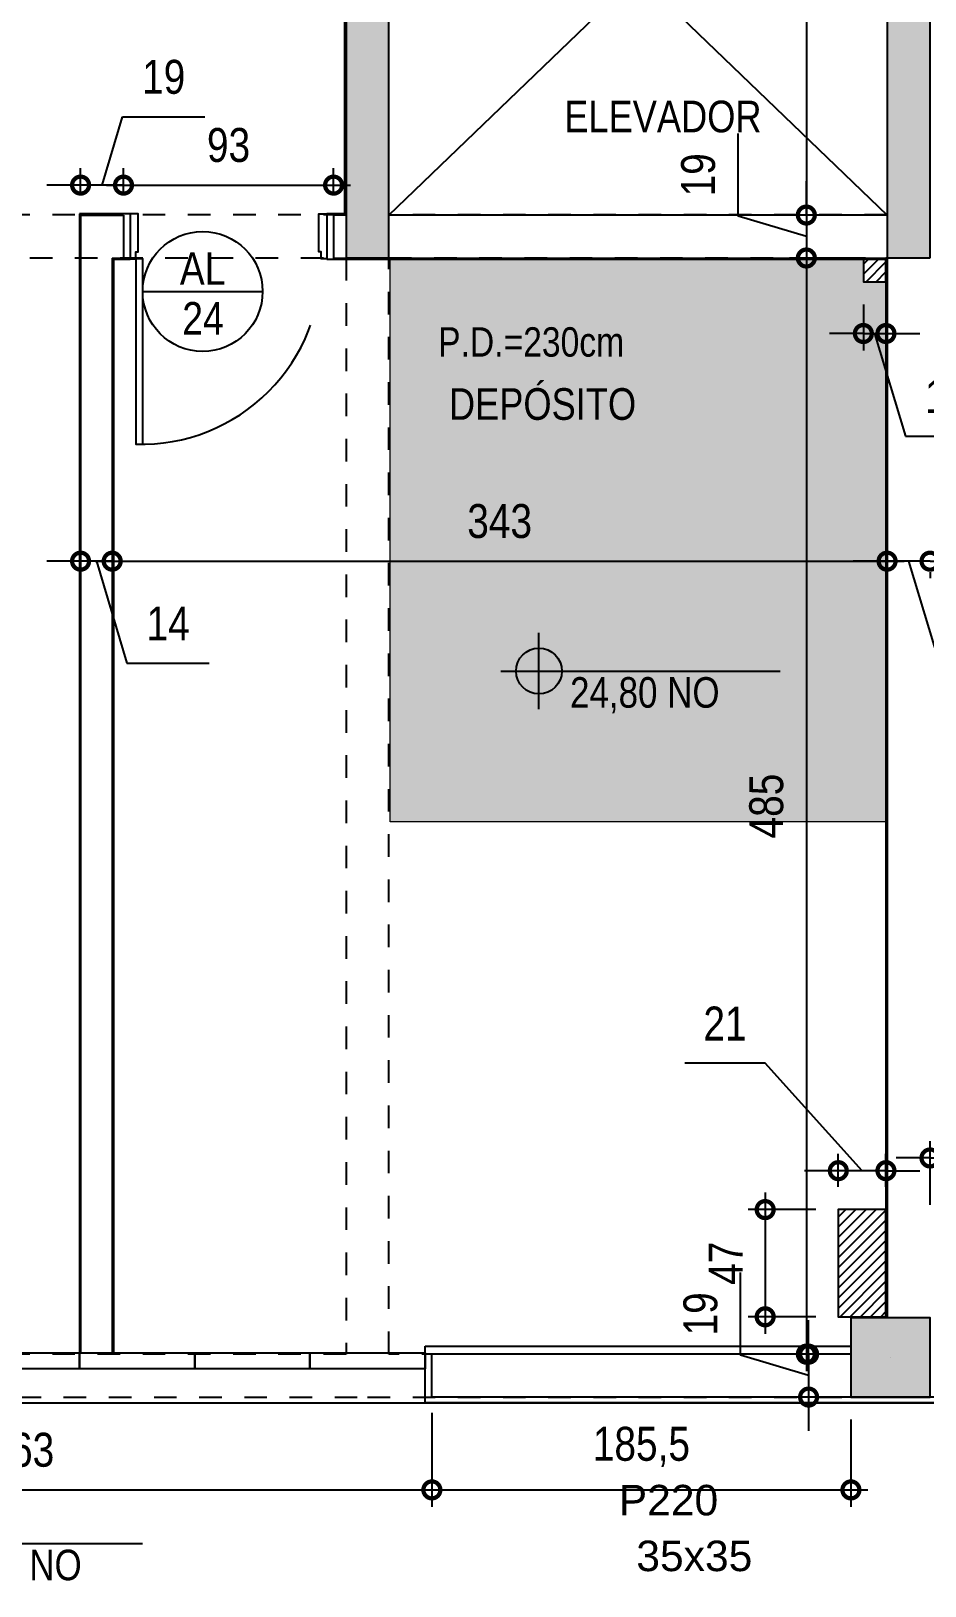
# Model space of a CAD drawing. Header units: metres. Extents: x -208 to 570, y -18 to 184.
# Drawn here: x -30.95 to -26.99, y -3.84 to 3.04 of the extents above; entities that cross this region are included whole.
import ezdxf
from ezdxf.enums import TextEntityAlignment as Align

# ---------------------------------------------------------------- set-up
doc = ezdxf.new("R2010")
doc.units = ezdxf.units.M
doc.header["$PDMODE"] = 35
doc.linetypes.add('DASHEDX2', pattern=[1.5, 1, -0.5])
for name, color, linetype in [('1', 232, 'DASHEDX2'), ('12', 232, 'Continuous'), ('242', 143, 'Continuous'), ('3', 2, 'Continuous'), ('9', 232, 'Continuous'), ('ARQ-ALV ACAB', 4, 'Continuous'), ('ARQ-ALV OSSO', 5, 'Continuous'), ('ARQ-AUX', 7, 'Continuous'), ('ARQ-AUX1', 1, 'Continuous'), ('ARQ-CAX @ 1', 1, 'Continuous'), ('ARQ-DIM', 2, 'Continuous'), ('ARQ-DIM EMBASAM', 2, 'Continuous'), ('ARQ-ENCH', 1, 'Continuous'), ('ARQ-EST', 2, 'Continuous'), ('ARQ-PRJ', 7, 'DASHEDX2'), ('ARQ-SIM', 1, 'Continuous'), ('ARQ-SIM EMBASAM', 1, 'Continuous'), ('ARQ-TXT EMBASAM', 2, 'Continuous')]:
    doc.layers.add(name, color=color, linetype=linetype)
doc.layers.add('ARQ-FORRO', color=9, linetype='Continuous', lineweight=5)
doc.styles.add('Adesa', font='ARIALN.TTF')
doc.styles.get("Standard").update_dxf_attribs({"font": 'arial.ttf'})
doc.dimstyles.new('ADESA 1-0075', dxfattribs={"dimtxt": 0.15, "dimasz": 0.15, "dimexe": 0.075, "dimexo": 0.1, "dimgap": 0.1, "dimtad": 1, "dimdec": 1, "dimlfac": 100, "dimzin": 12, "dimtxsty": 'Adesa', "dimblk": 'DOTSMALL', "dimcen": 1, "dimdle": 0.075, "dimclrd": 1, "dimclre": 1, "dimclrt": 256, "dimazin": 3, "dimtm": 1e-09, "dimtfac": 1, "dimtdec": 1, "dimtmove": 1, "dimatfit": 0, "dimldrblk": 'DOTSMALL', "dimfxl": 0.8, "dimtvp": 2, "dimtolj": 1, "dimtzin": 0, "dimarcsym": 0})

# ---------------------------------------------------------------- blocks, each defined once
blk = doc.blocks.new('*U15')
for points in [[(-0.025, -0.1), (0, -0.1), (0, -0.07), (0.01, -0.07), (0.01, 0.0981), (-0.025, 0.0981), (-0.025, -0.1)], [(0.845, -0.1), (0.82, -0.1), (0.82, -0.07), (0.81, -0.07), (0.81, 0.0981), (0.845, 0.0981), (0.845, -0.1)], [(0, -0.1), (0, -0.9204), (0.03, -0.9204), (0.03, -0.1)]]:
    blk.add_lwpolyline(points, close=True)
at = {"layer": 'ARQ-PRJ'}
blk.add_arc((0.0237, -0.1242), 0.7967, 268.29868, 1.74012, dxfattribs=at)
blk = doc.blocks.new('PL NEOREX 18')
at = {"layer": 'ARQ-AUX1'}
blk.add_lwpolyline([(0, 0), (0.51, 0), (0.51, -0.07), (0, -0.07)], close=True, dxfattribs=at)
blk = doc.blocks.new('_DotSmall')
at = {"color": 0, "linetype": 'ByBlock', "const_width": 0.5}
blk.add_lwpolyline([(-0.0625, 0, 1), (0.0625, 0, 1)], format="xyb", close=True, dxfattribs=at)
blk = doc.blocks.new('*D22')
at = {"layer": 'ARQ-DIM EMBASAM', "color": 1, "lineweight": -2, "transparency": 16777216}
for p, q in [((-29.1734, -3.07), (-29.1734, -3.4858)), ((-27.3184, -3.1), (-27.3184, -3.4858)), ((-29.2484, -3.4108), (-27.2434, -3.4108))]:
    blk.add_line(p, q, dxfattribs=at)
at = {"layer": 'Defpoints', "color": 0, "transparency": 16777216}
for p in [(-29.1734, -2.97, 0), (-27.3184, -3), (-27.3184, -3.4108)]:
    blk.add_point(p, dxfattribs=at)
at = {"layer": 'ARQ-DIM EMBASAM', "color": 1, "lineweight": -2, "transparency": 16777216, "xscale": 0.15, "yscale": 0.15, "zscale": 0.15, "rotation": 180}
blk.add_blockref('_DotSmall', (-29.1734, -3.4108), dxfattribs=at)
at = {"layer": 'ARQ-DIM EMBASAM', "color": 1, "lineweight": -2, "transparency": 16777216, "xscale": 0.15, "yscale": 0.15, "zscale": 0.15}
blk.add_blockref('_DotSmall', (-27.3184, -3.4108), dxfattribs=at)
at = {"layer": 'ARQ-DIM EMBASAM', "transparency": 16777216, "insert": (-28.2459, -3.2207), "char_height": 0.15, "attachment_point": 5, "style": 'Adesa'}
blk.add_mtext('\\A1;185,5', dxfattribs=at)
blk = doc.blocks.new('*D43')
at = {"layer": 'ARQ-DIM EMBASAM', "color": 1, "lineweight": -2, "transparency": 16777216}
for p, q in [((-29.1734, -3.07), (-29.1734, -3.4858)), ((-32.8034, -3.1), (-32.8034, -3.4858)), ((-32.8784, -3.4108), (-29.0984, -3.4108))]:
    blk.add_line(p, q, dxfattribs=at)
at = {"layer": 'Defpoints', "color": 0, "transparency": 16777216}
for p in [(-32.8034, -3), (-29.1734, -2.97, 0), (-29.1734, -3.4108)]:
    blk.add_point(p, dxfattribs=at)
at = {"layer": 'ARQ-DIM EMBASAM', "color": 1, "lineweight": -2, "transparency": 16777216, "xscale": 0.15, "yscale": 0.15, "zscale": 0.15, "rotation": 180}
blk.add_blockref('_DotSmall', (-32.8034, -3.4108), dxfattribs=at)
at = {"layer": 'ARQ-DIM EMBASAM', "color": 1, "lineweight": -2, "transparency": 16777216, "xscale": 0.15, "yscale": 0.15, "zscale": 0.15}
blk.add_blockref('_DotSmall', (-29.1734, -3.4108), dxfattribs=at)
at = {"layer": 'ARQ-DIM EMBASAM', "transparency": 16777216, "insert": (-30.9884, -3.2342), "char_height": 0.15, "attachment_point": 5, "style": 'Adesa'}
blk.add_mtext('\\A1;363', dxfattribs=at)
blk = doc.blocks.new('NipAcOs')
at = {"layer": 'ARQ-SIM'}
h = blk.add_hatch(color=256, dxfattribs=at)
h.dxf.hatch_style = 1
h.paths.add_polyline_path([(0, 0.15, 0.414214), (-0.15, 0), (0, 0)])
h.paths.add_polyline_path([(0.15, 0), (0, 0), (0, -0.15, 0.414214)])
for p, q in [((0, -0.25), (0, 0.25)), ((-0.25, 0), (0.15, 0)), ((0.15, 0), (1.583, 0))]:
    blk.add_line(p, q, dxfattribs=at)
blk.add_circle((0, 0), 0.15, dxfattribs=at)
at = {"style": 'Adesa'}
for p in [(0.204, 0.06), (0.204, -0.24)]:
    blk.add_attdef('000,00', p, '', height=0.2, dxfattribs=at)
blk = doc.blocks.new('*D142')
at = {"layer": 'ARQ-DIM EMBASAM', "color": 1, "lineweight": -2, "transparency": 16777216}
for p, q in [((-27.5158, 4.4242), (-27.5158, 2.1543)), ((-27.4391, 4.3492), (-27.5908, 4.3492)), ((-27.4395, 2.2293), (-27.5908, 2.2293))]:
    blk.add_line(p, q, dxfattribs=at)
at = {"layer": 'Defpoints', "color": 0, "transparency": 16777216}
for p in [(-27.3391, 4.3492, 0), (-27.5158, 2.2293), (-27.3395, 2.2293, 0)]:
    blk.add_point(p, dxfattribs=at)
at = {"layer": 'ARQ-DIM EMBASAM', "color": 1, "lineweight": -2, "transparency": 16777216, "xscale": 0.15, "yscale": 0.15, "zscale": 0.15}
for p, rotation in [((-27.5158, 4.3492), 90), ((-27.5158, 2.2293), 270)]:
    blk.add_blockref('_DotSmall', p, dxfattribs=dict(at, rotation=rotation))
at = {"layer": 'ARQ-DIM EMBASAM', "transparency": 16777216, "insert": (-27.6911, 3.2893), "char_height": 0.15, "attachment_point": 5, "rotation": 90, "style": 'Adesa'}
blk.add_mtext('\\A1;212', dxfattribs=at)
blk = doc.blocks.new('*D143')
at = {"layer": 'ARQ-DIM EMBASAM', "color": 1, "lineweight": -2, "transparency": 16777216}
for p, q in [((-27.8174, 2.2248), (-27.8174, 2.5897)), ((-27.5158, 2.2293), (-27.5158, 2.3793)), ((-27.5158, 2.1343), (-27.8174, 2.2248)), ((-27.4441, 2.2293), (-27.5908, 2.2293)), ((-27.5158, 2.2293), (-27.5158, 2.0393)), ((-27.5158, 2.2293), (-27.5158, 2.0393)), ((-27.4796, 2.0393), (-27.5908, 2.0393)), ((-27.5158, 2.0393), (-27.5158, 1.8893))]:
    blk.add_line(p, q, dxfattribs=at)
at = {"layer": 'Defpoints', "color": 0, "transparency": 16777216}
for p in [(-27.3441, 2.2293, 0), (-27.5158, 2.0393), (-27.3796, 2.0393, 0)]:
    blk.add_point(p, dxfattribs=at)
at = {"layer": 'ARQ-DIM EMBASAM', "color": 1, "lineweight": -2, "transparency": 16777216, "xscale": 0.15, "yscale": 0.15, "zscale": 0.15}
for p, rotation in [((-27.5158, 2.2293), 270), ((-27.5158, 2.0393), 90)]:
    blk.add_blockref('_DotSmall', p, dxfattribs=dict(at, rotation=rotation))
at = {"layer": 'ARQ-DIM EMBASAM', "transparency": 16777216, "insert": (-27.994, 2.4072), "char_height": 0.15, "attachment_point": 5, "rotation": 90, "style": 'Adesa'}
blk.add_mtext('\\A1;19', dxfattribs=at)
blk = doc.blocks.new('*D144')
at = {"layer": 'ARQ-DIM EMBASAM', "color": 1, "lineweight": -2, "transparency": 16777216}
for p, q in [((-27.5158, 2.1143), (-27.5158, -2.8852)), ((-27.2534, 2.0393), (-27.5908, 2.0393)), ((-27.4184, -2.8102), (-27.5908, -2.8102))]:
    blk.add_line(p, q, dxfattribs=at)
at = {"layer": 'Defpoints', "color": 0, "transparency": 16777216}
for p in [(-27.1534, 2.0393), (-27.5158, -2.8102), (-27.3184, -2.8102, 0)]:
    blk.add_point(p, dxfattribs=at)
at = {"layer": 'ARQ-DIM EMBASAM', "color": 1, "lineweight": -2, "transparency": 16777216, "xscale": 0.15, "yscale": 0.15, "zscale": 0.15}
for p, rotation in [((-27.5158, 2.0393), 90), ((-27.5158, -2.8102), 270)]:
    blk.add_blockref('_DotSmall', p, dxfattribs=dict(at, rotation=rotation))
at = {"layer": 'ARQ-DIM EMBASAM', "transparency": 16777216, "insert": (-27.6924, -0.3854), "char_height": 0.15, "attachment_point": 5, "rotation": 90, "style": 'Adesa'}
blk.add_mtext('\\A1;485', dxfattribs=at)
blk = doc.blocks.new('*D145')
at = {"layer": 'ARQ-DIM EMBASAM', "color": 1, "lineweight": -2, "transparency": 16777216}
for p, q in [((-27.8074, -2.8146), (-27.8074, -2.4496)), ((-27.5058, -2.8102), (-27.5058, -2.6602)), ((-27.5058, -2.9051), (-27.8074, -2.8146)), ((-27.4184, -2.8102), (-27.5808, -2.8102)), ((-27.5058, -2.8102), (-27.5058, -3)), ((-27.5058, -2.8102), (-27.5058, -3)), ((-27.4751, -3), (-27.5808, -3)), ((-27.5058, -3), (-27.5058, -3.15))]:
    blk.add_line(p, q, dxfattribs=at)
at = {"layer": 'Defpoints', "color": 0, "transparency": 16777216}
for p in [(-27.3184, -2.8102, 0), (-27.5058, -3), (-27.3751, -3)]:
    blk.add_point(p, dxfattribs=at)
at = {"layer": 'ARQ-DIM EMBASAM', "color": 1, "lineweight": -2, "transparency": 16777216, "xscale": 0.15, "yscale": 0.15, "zscale": 0.15}
for p, rotation in [((-27.5058, -2.8102), 270), ((-27.5058, -3), 90)]:
    blk.add_blockref('_DotSmall', p, dxfattribs=dict(at, rotation=rotation))
at = {"layer": 'ARQ-DIM EMBASAM', "transparency": 16777216, "insert": (-27.984, -2.6321), "char_height": 0.15, "attachment_point": 5, "rotation": 90, "style": 'Adesa'}
blk.add_mtext('\\A1;19', dxfattribs=at)
blk = doc.blocks.new('*D147')
at = {"layer": 'ARQ-DIM EMBASAM', "color": 1, "lineweight": -2, "transparency": 16777216}
for p, q in [((-30.5884, 0.9592), (-30.5884, 0.623)), ((-27.1584, 0.9592), (-27.1584, 0.623)), ((-30.6634, 0.698), (-27.0834, 0.698))]:
    blk.add_line(p, q, dxfattribs=at)
at = {"layer": 'Defpoints', "color": 0, "transparency": 16777216}
for p in [(-30.5884, 1.0592, 0), (-27.1584, 1.0592, 0), (-27.1584, 0.698)]:
    blk.add_point(p, dxfattribs=at)
at = {"layer": 'ARQ-DIM EMBASAM', "color": 1, "lineweight": -2, "transparency": 16777216, "xscale": 0.15, "yscale": 0.15, "zscale": 0.15, "rotation": 180}
blk.add_blockref('_DotSmall', (-30.5884, 0.698), dxfattribs=at)
at = {"layer": 'ARQ-DIM EMBASAM', "color": 1, "lineweight": -2, "transparency": 16777216, "xscale": 0.15, "yscale": 0.15, "zscale": 0.15}
blk.add_blockref('_DotSmall', (-27.1584, 0.698), dxfattribs=at)
at = {"layer": 'ARQ-DIM EMBASAM', "transparency": 16777216, "insert": (-28.8734, 0.8746), "char_height": 0.15, "attachment_point": 5, "style": 'Adesa'}
blk.add_mtext('\\A1;343', dxfattribs=at)
blk = doc.blocks.new('*D148')
at = {"layer": 'ARQ-DIM EMBASAM', "color": 1, "lineweight": -2, "transparency": 16777216}
for p, q in [((-30.7284, 0.698), (-30.8784, 0.698)), ((-30.5884, 0.698), (-30.7284, 0.698)), ((-30.5884, 0.698), (-30.7284, 0.698)), ((-30.6584, 0.698), (-30.5231, 0.2471)), ((-30.5884, 0.698), (-30.4384, 0.698)), ((-30.7284, 0.604), (-30.7284, 0.623)), ((-30.5884, 0.6491), (-30.5884, 0.623)), ((-30.5231, 0.2471), (-30.1589, 0.2471))]:
    blk.add_line(p, q, dxfattribs=at)
at = {"layer": 'Defpoints', "color": 0, "transparency": 16777216}
for p in [(-30.7284, 0.704), (-30.7284, 0.698), (-30.5884, 0.7491)]:
    blk.add_point(p, dxfattribs=at)
at = {"layer": 'ARQ-DIM EMBASAM', "color": 1, "lineweight": -2, "transparency": 16777216, "xscale": 0.15, "yscale": 0.15, "zscale": 0.15}
blk.add_blockref('_DotSmall', (-30.7284, 0.698), dxfattribs=at)
at = {"layer": 'ARQ-DIM EMBASAM', "color": 1, "lineweight": -2, "transparency": 16777216, "xscale": 0.15, "yscale": 0.15, "zscale": 0.15, "rotation": 180}
blk.add_blockref('_DotSmall', (-30.5884, 0.698), dxfattribs=at)
at = {"layer": 'ARQ-DIM EMBASAM', "transparency": 16777216, "insert": (-30.341, 0.4224), "char_height": 0.15, "attachment_point": 5, "style": 'Adesa'}
blk.add_mtext('\\A1;14', dxfattribs=at)
blk = doc.blocks.new('*D149')
at = {"layer": 'ARQ-DIM EMBASAM', "color": 1, "lineweight": -2, "transparency": 16777216}
for p, q in [((-27.1584, 0.698), (-27.3084, 0.698)), ((-27.1584, 0.6986), (-27.1584, 0.623)), ((-26.9684, 0.698), (-27.1584, 0.698)), ((-26.9684, 0.698), (-27.1584, 0.698)), ((-27.0634, 0.698), (-26.9269, 0.2432)), ((-26.9684, 0.698), (-26.8184, 0.698)), ((-26.9684, 0.6491), (-26.9684, 0.623)), ((-26.9269, 0.2432), (-26.562, 0.2432))]:
    blk.add_line(p, q, dxfattribs=at)
at = {"layer": 'Defpoints', "color": 0, "transparency": 16777216}
for p in [(-27.1584, 0.7986), (-27.1584, 0.698), (-26.9684, 0.7491)]:
    blk.add_point(p, dxfattribs=at)
at = {"layer": 'ARQ-DIM EMBASAM', "color": 1, "lineweight": -2, "transparency": 16777216, "xscale": 0.15, "yscale": 0.15, "zscale": 0.15}
blk.add_blockref('_DotSmall', (-27.1584, 0.698), dxfattribs=at)
at = {"layer": 'ARQ-DIM EMBASAM', "color": 1, "lineweight": -2, "transparency": 16777216, "xscale": 0.15, "yscale": 0.15, "zscale": 0.15, "rotation": 180}
blk.add_blockref('_DotSmall', (-26.9684, 0.698), dxfattribs=at)
at = {"layer": 'ARQ-DIM EMBASAM', "transparency": 16777216, "insert": (-26.7445, 0.4198), "char_height": 0.15, "attachment_point": 5, "style": 'Adesa'}
blk.add_mtext('\\A1;19', dxfattribs=at)
blk = doc.blocks.new('TIPO COTA$0$Chamada_planta')
at = {"layer": 'ARQ-SIM'}
blk.add_line((-0.983, 0), (0.983, 0), dxfattribs=at)
blk.add_circle((0, 0), 0.983, dxfattribs=at)
at = {"layer": 'ARQ-SIM', "color": 2, "style": 'Adesa'}
for tag, p in [('NUMERO', (0, 0.234)), ('C.D.', (0, -0.272))]:
    blk.add_attdef(tag, text='', height=0.5, dxfattribs=at).set_placement(p, align=Align.MIDDLE_CENTER)
blk = doc.blocks.new('*D192')
at = {"layer": 'ARQ-DIM EMBASAM', "color": 1, "lineweight": -2, "transparency": 16777216}
for p, q in [((-26.8684, -1.9423), (-26.7779, -1.6407)), ((-26.7779, -1.6407), (-26.4001, -1.6407)), ((-26.9684, -2.15), (-26.9684, -1.8673)), ((-26.7684, -2.15), (-26.7684, -1.8673)), ((-26.9684, -1.9423), (-27.1184, -1.9423)), ((-26.9684, -1.9423), (-26.7684, -1.9423)), ((-26.9684, -1.9423), (-26.7684, -1.9423)), ((-26.7684, -1.9423), (-26.6184, -1.9423))]:
    blk.add_line(p, q, dxfattribs=at)
at = {"layer": 'Defpoints', "color": 0, "transparency": 16777216}
for p in [(-26.7684, -1.9423), (-26.9684, -2.25), (-26.7684, -2.25)]:
    blk.add_point(p, dxfattribs=at)
at = {"layer": 'ARQ-DIM EMBASAM', "color": 1, "lineweight": -2, "transparency": 16777216, "xscale": 0.15, "yscale": 0.15, "zscale": 0.15}
blk.add_blockref('_DotSmall', (-26.9684, -1.9423), dxfattribs=at)
at = {"layer": 'ARQ-DIM EMBASAM', "color": 1, "lineweight": -2, "transparency": 16777216, "xscale": 0.15, "yscale": 0.15, "zscale": 0.15, "rotation": 180}
blk.add_blockref('_DotSmall', (-26.7684, -1.9423), dxfattribs=at)
at = {"layer": 'ARQ-DIM EMBASAM', "transparency": 16777216, "insert": (-26.589, -1.4641), "char_height": 0.15, "attachment_point": 5, "style": 'Adesa'}
blk.add_mtext('\\A1;20', dxfattribs=at)
blk = doc.blocks.new('*D223')
at = {"layer": 'ARQ-DIM', "color": 1, "lineweight": -2, "transparency": 16777216}
for p, q in [((-27.2634, 1.8343), (-27.2634, 1.6302)), ((-27.1634, 1.8343), (-27.1634, 1.6302)), ((-27.2634, 1.7052), (-27.4134, 1.7052)), ((-27.2634, 1.7052), (-27.1634, 1.7052)), ((-27.2634, 1.7052), (-27.1634, 1.7052)), ((-27.2134, 1.7052), (-27.077, 1.2504)), ((-27.1634, 1.7052), (-27.0134, 1.7052)), ((-27.077, 1.2504), (-26.7128, 1.2504))]:
    blk.add_line(p, q, dxfattribs=at)
at = {"layer": 'Defpoints', "color": 0, "transparency": 16777216}
for p in [(-27.2634, 1.9343), (-27.1634, 1.9343), (-27.1634, 1.7052)]:
    blk.add_point(p, dxfattribs=at)
at = {"layer": 'ARQ-DIM', "color": 1, "lineweight": -2, "transparency": 16777216, "xscale": 0.15, "yscale": 0.15, "zscale": 0.15}
blk.add_blockref('_DotSmall', (-27.2634, 1.7052), dxfattribs=at)
at = {"layer": 'ARQ-DIM', "color": 1, "lineweight": -2, "transparency": 16777216, "xscale": 0.15, "yscale": 0.15, "zscale": 0.15, "rotation": 180}
blk.add_blockref('_DotSmall', (-27.1634, 1.7052), dxfattribs=at)
at = {"layer": 'ARQ-DIM', "transparency": 16777216, "insert": (-26.8949, 1.427), "char_height": 0.15, "attachment_point": 5, "style": 'Adesa'}
blk.add_mtext('\\A1;10', dxfattribs=at)
blk = doc.blocks.new('*D305')
at = {"layer": 'ARQ-DIM EMBASAM', "color": 1, "lineweight": -2, "transparency": 16777216}
for p, q in [((-30.6334, 2.3618), (-30.5429, 2.6634)), ((-30.5429, 2.6634), (-30.178, 2.6634)), ((-30.7284, 2.3293), (-30.7284, 2.4368)), ((-30.5384, 2.3293), (-30.5384, 2.4368)), ((-30.7284, 2.3618), (-30.8784, 2.3618)), ((-30.5384, 2.3618), (-30.7284, 2.3618)), ((-30.5384, 2.3618), (-30.7284, 2.3618)), ((-30.5384, 2.3618), (-30.3884, 2.3618))]:
    blk.add_line(p, q, dxfattribs=at)
at = {"layer": 'Defpoints', "color": 0, "transparency": 16777216}
for p in [(-30.7284, 2.3618), (-30.7284, 2.2293), (-30.5384, 2.2293)]:
    blk.add_point(p, dxfattribs=at)
at = {"layer": 'ARQ-DIM EMBASAM', "color": 1, "lineweight": -2, "transparency": 16777216, "xscale": 0.15, "yscale": 0.15, "zscale": 0.15}
blk.add_blockref('_DotSmall', (-30.7284, 2.3618), dxfattribs=at)
at = {"layer": 'ARQ-DIM EMBASAM', "color": 1, "lineweight": -2, "transparency": 16777216, "xscale": 0.15, "yscale": 0.15, "zscale": 0.15, "rotation": 180}
blk.add_blockref('_DotSmall', (-30.5384, 2.3618), dxfattribs=at)
at = {"layer": 'ARQ-DIM EMBASAM', "transparency": 16777216, "insert": (-30.3605, 2.8399), "char_height": 0.15, "attachment_point": 5, "style": 'Adesa'}
blk.add_mtext('\\A1;19', dxfattribs=at)
blk = doc.blocks.new('*D306')
at = {"layer": 'ARQ-DIM EMBASAM', "color": 1, "lineweight": -2, "transparency": 16777216}
for p, q in [((-30.5384, 2.3293), (-30.5384, 2.4368)), ((-29.6084, 2.3293), (-29.6084, 2.4368)), ((-30.6134, 2.3618), (-29.5334, 2.3618))]:
    blk.add_line(p, q, dxfattribs=at)
at = {"layer": 'Defpoints', "color": 0, "transparency": 16777216}
for p in [(-29.6084, 2.3618), (-30.5384, 2.2293), (-29.6084, 2.2293)]:
    blk.add_point(p, dxfattribs=at)
at = {"layer": 'ARQ-DIM EMBASAM', "color": 1, "lineweight": -2, "transparency": 16777216, "xscale": 0.15, "yscale": 0.15, "zscale": 0.15, "rotation": 180}
blk.add_blockref('_DotSmall', (-30.5384, 2.3618), dxfattribs=at)
at = {"layer": 'ARQ-DIM EMBASAM', "color": 1, "lineweight": -2, "transparency": 16777216, "xscale": 0.15, "yscale": 0.15, "zscale": 0.15}
blk.add_blockref('_DotSmall', (-29.6084, 2.3618), dxfattribs=at)
at = {"layer": 'ARQ-DIM EMBASAM', "transparency": 16777216, "insert": (-30.0734, 2.5384), "char_height": 0.15, "attachment_point": 5, "style": 'Adesa'}
blk.add_mtext('\\A1;93', dxfattribs=at)
blk = doc.blocks.new('*D309')
at = {"layer": 'ARQ-DIM EMBASAM', "color": 1, "lineweight": -2, "transparency": 16777216}
for p, q in [((-27.698, -2.0957), (-27.698, -2.72)), ((-27.4743, -2.1707), (-27.773, -2.1707)), ((-27.4743, -2.645), (-27.773, -2.645))]:
    blk.add_line(p, q, dxfattribs=at)
at = {"layer": 'Defpoints', "color": 0, "transparency": 16777216}
for p in [(-27.3743, -2.1707), (-27.698, -2.645), (-27.3743, -2.645)]:
    blk.add_point(p, dxfattribs=at)
at = {"layer": 'ARQ-DIM EMBASAM', "color": 1, "lineweight": -2, "transparency": 16777216, "xscale": 0.15, "yscale": 0.15, "zscale": 0.15}
for p, rotation in [((-27.698, -2.1707), 90), ((-27.698, -2.645), 270)]:
    blk.add_blockref('_DotSmall', p, dxfattribs=dict(at, rotation=rotation))
at = {"layer": 'ARQ-DIM EMBASAM', "transparency": 16777216, "insert": (-27.873, -2.4078), "char_height": 0.15, "attachment_point": 5, "rotation": 90, "style": 'Adesa'}
blk.add_mtext('\\A1;47', dxfattribs=at)
blk = doc.blocks.new('*D310')
at = {"layer": 'ARQ-DIM EMBASAM', "color": 1, "lineweight": -2, "transparency": 16777216}
for p, q in [((-27.6987, -1.5229), (-28.0532, -1.5229)), ((-27.2688, -1.9985), (-27.6987, -1.5229)), ((-27.3743, -2.0707), (-27.3743, -1.9235)), ((-27.1634, -2.0707), (-27.1634, -1.9235)), ((-27.3743, -1.9985), (-27.5243, -1.9985)), ((-27.1634, -1.9985), (-27.3743, -1.9985)), ((-27.1634, -1.9985), (-27.3743, -1.9985)), ((-27.1634, -1.9985), (-27.0134, -1.9985))]:
    blk.add_line(p, q, dxfattribs=at)
at = {"layer": 'Defpoints', "color": 0, "transparency": 16777216}
for p in [(-27.3743, -1.9985), (-27.3743, -2.1707), (-27.1634, -2.1707)]:
    blk.add_point(p, dxfattribs=at)
at = {"layer": 'ARQ-DIM EMBASAM', "color": 1, "lineweight": -2, "transparency": 16777216, "xscale": 0.15, "yscale": 0.15, "zscale": 0.15}
blk.add_blockref('_DotSmall', (-27.3743, -1.9985), dxfattribs=at)
at = {"layer": 'ARQ-DIM EMBASAM', "color": 1, "lineweight": -2, "transparency": 16777216, "xscale": 0.15, "yscale": 0.15, "zscale": 0.15, "rotation": 180}
blk.add_blockref('_DotSmall', (-27.1634, -1.9985), dxfattribs=at)
at = {"layer": 'ARQ-DIM EMBASAM', "transparency": 16777216, "insert": (-27.8759, -1.3476), "char_height": 0.15, "attachment_point": 5, "style": 'Adesa'}
blk.add_mtext('\\A1;21', dxfattribs=at)
blk = doc.blocks.new('terreno + circ vert')
at = {"layer": 'ARQ-EST', "color": 102}
blk.add_lwpolyline([(45.0315, 1.1617, 0.011807), (45.0465, 1.811), (45.1211, 8.4606), (42.945, 9.4812), (35.5548, 12.9472), (27.5061, 16.8929), (22.1014, 19.5405), (15.0017, 23.0148), (8.3251, 26.282), (0.4895, 30.0914), (-5.8932, 33.2362), (-11.2422, 35.8718), (-77.2068, 8.3436), (-72.4625, -3.025), (39.7459, -3.025), (40.5291, -3.025, 0.392527), (45.0315, 1.1617)], format="xyb", dxfattribs=at)
at = {"layer": 'Defpoints'}
blk.add_lwpolyline([(45.0315, 1.1617, 0.011807), (45.0465, 1.811), (45.1211, 8.4606), (42.945, 9.4812), (35.5548, 12.9472), (27.5061, 16.8929), (22.1014, 19.5405), (15.0017, 23.0148), (8.3251, 26.282), (0.4895, 30.0914), (-5.8932, 33.2362), (-11.2422, 35.8718), (-77.2068, 8.3436), (-72.4625, -3.025), (39.7459, -3.025), (40.5292, -3.025, 0.392534)], format="xyb", close=True, dxfattribs=at)
blk = doc.blocks.new('est-lo-04-3s1-r00')
at = {"layer": '3'}
h = blk.add_hatch(color=8, dxfattribs=at)
h.dxf.hatch_style = 1
h.paths.add_polyline_path([(4475.191758, 253.001099), (4475.878152, 333.001099), (4505.879256, 333.001099), (4505.192862, 253.001099)])
h.paths.add_polyline_path([(3747.433087, 1169.228498), (3760.152345, 1196.349162), (3681.053169, 1233.445703), (3675.029004, 1220.600666), (3675.00299, 1203.197324)])
h.paths.add_polyline_path([(498.003039, 395.921113), (498.003039, 923.986062), (353.003016, 923.986062), (353.003016, 942.98646), (517.003016, 942.98646), (517.003016, 395.921113)])
h.paths.add_polyline_path([(2530.003309, 842.98646), (2570.003309, 842.98646), (2570.003309, 942.98646), (2530.003309, 942.98646)])
h.paths.add_polyline_path([(-1638.90411, 2308.417379), (-1639.710789, 2308.080731), (-1626.939173, 2277.47733), (-1605.475816, 2266.181704), (-1591.086746, 2295.422123), (-1602.796368, 2323.486104)])
h.paths.add_polyline_path([(4508.00299, 805.7767), (4478.00299, 805.7767), (4478.00299, 826.723061), (4459.043779, 835.628023), (4471.79773, 862.781968), (4508.00299, 845.7767)])
h.paths.add_polyline_path([(4455.672261, -47.110163), (4430.065737, -31.479874), (4388.384967, -99.763938), (4413.991491, -115.394227)])
h.paths.add_polyline_path([(520.003309, 245.003526), (520.003309, -299.999844), (555.003309, -299.999844), (555.003309, -229.999844), (539.003309, -229.999844), (539.003309, 185.003526), (555.003309, 185.003526), (555.003309, 245.003526)])
h.paths.add_polyline_path([(-35, 244.918632), (-35, 184.918632), (-19, 184.918632), (-19, -230), (-35, -230), (-35, -300), (517, -300), (517, 245), (498, 245), (498, -281), (0, -281), (0, -19), (255, -19), (255, 244.918632), (178.506963, 244.918632), (178.506963, 225.918632), (236, 225.918632), (236, 0), (0, 0), (0, 225.918632), (57.5, 225.918632), (57.5, 244.918632)])
h.paths.add_polyline_path([(-34.995574, 942.98646), (-34.995574, 872.98646), (-18.995574, 872.98646), (-18.995574, 455.988714), (-34.995574, 455.988714), (-34.995574, 395.921113), (232.004426, 395.921113), (232.004426, 481.921874), (213.004426, 481.921874), (213.004426, 414.921113), (0.004426, 414.921113), (0.004426, 923.98646), (213.004426, 923.98646), (213.004426, 854.986062), (232.004426, 854.986062), (232.004426, 923.98646), (252.004426, 923.98646), (252.004426, 942.98646)])
h.paths.add_polyline_path([(3675.00299, -300.023234), (3705.00299, -300.023234), (3705.00299, -220.023234), (3675.00299, -220.023234)])
h.paths.add_polyline_path([(4478.00299, 634.98646), (4508.00299, 634.98646), (4508.00299, 714.98646), (4478.00299, 714.98646)])
h.paths.add_polyline_path([(4050.790041, -299.818694), (4130.351793, -291.456417), (4127.215939, -261.620761), (4047.654187, -269.983038)])
h.paths.add_polyline_path([(4074.00299, 253.001099), (4104.00299, 253.001099), (4104.00299, 333.001099), (4074.00299, 333.001099)])
h.paths.add_polyline_path([(4074.00299, 634.98646), (4104.00299, 634.98646), (4104.00299, 714.98646), (4074.00299, 714.98646)])
h.paths.add_polyline_path([(4061.608776, 1022.002062), (4134.019296, 987.991525), (4146.773247, 1015.14547), (4074.362727, 1049.156007)])
h.paths.add_polyline_path([(3675.00299, 634.98646), (3705.00299, 634.98646), (3705.00299, 714.98646), (3675.00299, 714.98646)])
h.paths.add_polyline_path([(3675.00299, 253.001099), (3705.00299, 253.001099), (3705.00299, 333.001099), (3675.00299, 333.001099)])
h.paths.add_polyline_path([(2337.785418, 1567.555313), (2315.359741, 1578.604703), (2293.260961, 1533.753349), (2315.686638, 1522.703959)])
h.paths.add_polyline_path([(870.291031, 1584.94023), (853.247517, 1593.337766), (826.665145, 1539.555944), (843.70866, 1531.158408)])
h.paths.add_polyline_path([(890.02575, 1575.217005), (872.982236, 1583.614541), (846.399864, 1529.832719), (863.443379, 1521.435183)])
h.paths.add_polyline_path([(1025.867309, 1900.695523), (1008.823795, 1909.093059), (969.045991, 1828.360622), (986.089505, 1819.963086)])
h.paths.add_polyline_path([(1045.605182, 1890.970748), (1028.561668, 1899.368284), (988.783864, 1818.635847), (1005.827379, 1810.238311)])
h.paths.add_polyline_path([(-3325.919868, 1288.067867), (-3293.620189, 1301.548622), (-3303.249301, 1324.619823), (-3335.54898, 1311.139067)])
h.paths.add_polyline_path([(-2327.384158, 1704.758701), (-2295.08448, 1718.239457), (-2304.713592, 1741.310657), (-2337.01327, 1727.829901)])
h.paths.add_polyline_path([(-2830.337783, 1494.85313), (-2793.423878, 1510.25974), (-2803.05301, 1533.330931), (-2839.966914, 1517.924321)])
h.paths.add_polyline_path([(-3380.339856, 153.000156), (-3355.339856, 153.000156), (-3355.339856, 223.000156), (-3380.339856, 223.000156)])
h.paths.add_polyline_path([(-2936.336043, 204.000156), (-2936.336043, 454.000156), (-2955.336043, 454.000156), (-2955.336043, 204.000156)])
h.paths.add_polyline_path([(-2042.45661, 2561.553446), (-2019.343795, 2506.183799), (-2001.810073, 2513.502857), (-2024.922888, 2568.872504)])
h.paths.add_polyline_path([(-2269.846055, 3106.51942), (-2246.73324, 3051.149773), (-2229.199518, 3058.468831), (-2252.312333, 3113.838478)])
h.paths.add_polyline_path([(-1900.243914, 3260.782262), (-1892.924846, 3243.248545), (-1837.555212, 3266.361391), (-1844.87428, 3283.895109)])
h.paths.add_polyline_path([(213.004314, 592.921874), (232.004314, 592.921874), (232.004314, 744.000156), (213.004314, 744.000156)], flags=17)
h.paths.add_polyline_path([(3672.003309, 253.001099), (3672.003309, 388.001099), (3637.003309, 388.001099), (3637.003309, 253.001099)])
h.paths.add_polyline_path([(3637.003309, 942.98646), (3637.003194, 872.98646), (3653.003309, 872.98646), (3653.003309, 599.001099), (3637.003309, 599.001099), (3637.003309, 539.001099), (3672.003309, 539.001099), (3672.003309, 942.98646)])
h.paths.add_polyline_path([(3672.003424, 102.001099), (3637.003309, 102.001099), (3637.003309, 42.001099), (3653.003307, 42.001099), (3653.003307, -229.998901), (3637.003309, -229.998901), (3637.003309, -299.998901), (3672.003424, -299.998901)])
h.paths.add_polyline_path([(3075.003309, -299.999844), (3110.003309, -299.999844), (3110.003309, -199.999844), (3075.003309, -199.999844)])
h.paths.add_polyline_path([(3075.003309, 270.500177), (3110.003309, 270.500177), (3110.003309, 370.500177), (3075.003309, 370.500177)])
h.paths.add_polyline_path([(520.003309, 942.98646), (520.003309, 395.925027), (555.003309, 395.925027), (555.003309, 451.98646), (539.003309, 451.98646), (539.003309, 872.98646), (555.003309, 872.98646), (555.003309, 942.98646)])
h.paths.add_polyline_path([(-2102.995138, 253.000177), (-2102.995138, 388.000177), (-2137.995138, 388.000177), (-2137.995138, 253.000177)])
h.paths.add_polyline_path([(-2137.995138, 101.999935), (-2137.995138, -299.999844), (-2102.995138, -299.999844), (-2102.995138, -229.999844), (-2118.995138, -229.999844), (-2118.995138, 41.999935), (-2102.995138, 41.999935), (-2102.995138, 101.999935)])
h.paths.add_polyline_path([(-2137.995141, 942.988972), (-2137.995141, 538.988972), (-2102.995141, 538.988972), (-2102.995141, 598.988972), (-2118.995141, 598.988972), (-2118.995141, 872.988972), (-2102.995141, 872.988972), (-2102.995141, 942.988972)])
h.paths.add_polyline_path([(3075.003309, 842.98646), (3110.003309, 842.98646), (3110.003309, 942.98646), (3075.003309, 942.98646)])
h.paths.add_polyline_path([(2530.003309, -299.999844), (2570.003309, -299.999844), (2570.003309, -199.999844), (2530.003309, -199.999844)])
h.paths.add_polyline_path([(2530.003309, 145.003526), (2570.003309, 145.003526), (2570.003309, 245.003526), (2530.003309, 245.003526)])
h.paths.add_polyline_path([(2530.003309, 395.98646), (2570.003309, 395.98646), (2570.003309, 495.98646), (2530.003309, 495.98646)])
h.paths.add_polyline_path([(1995.003309, -299.999844), (2030.003309, -299.999844), (2030.003309, -199.999844), (1995.003309, -199.999844)])
h.paths.add_polyline_path([(1995.003309, 145.003526), (2030.003309, 145.003526), (2030.003309, 245.003526), (1995.003309, 245.003526)])
h.paths.add_polyline_path([(1995.003309, 395.98646), (2030.003309, 395.98646), (2030.003309, 495.98646), (1995.003309, 495.98646)])
h.paths.add_polyline_path([(1995.003309, 842.98646), (2030.003309, 842.98646), (2030.003309, 942.98646), (1995.003309, 942.98646)])
h.paths.add_polyline_path([(1460.003309, -299.999844), (1495.003309, -299.999844), (1495.003309, -199.999844), (1460.003309, -199.999844)])
h.paths.add_polyline_path([(1460.003309, 145.003526), (1495.003309, 145.003526), (1495.003309, 245.003526), (1460.003309, 245.003526)])
h.paths.add_polyline_path([(1460.003309, 395.98646), (1495.003309, 395.98646), (1495.003309, 495.98646), (1460.003309, 495.98646)])
h.paths.add_polyline_path([(1460.003309, 842.98646), (1495.003309, 842.98646), (1495.003309, 942.98646), (1460.003309, 942.98646)])
h.paths.add_polyline_path([(925.003309, -299.999844), (960.003309, -299.999844), (960.003309, -199.999844), (925.003309, -199.999844)])
h.paths.add_polyline_path([(925.003309, 145.003526), (960.003309, 145.003526), (960.003309, 245.003526), (925.003309, 245.003526)])
h.paths.add_polyline_path([(925.003309, 395.98646), (960.003309, 395.98646), (960.003309, 495.98646), (925.003309, 495.98646)])
h.paths.add_polyline_path([(925.003309, 842.98646), (960.003309, 842.98646), (960.003309, 942.98646), (925.003309, 942.98646)])
h.paths.add_polyline_path([(-1582.999721, -299.999844), (-1547.999721, -299.999844), (-1547.999721, -199.999844), (-1582.999721, -199.999844)])
h.paths.add_polyline_path([(-500.999721, -299.999844), (-465.999721, -299.999844), (-465.999721, -199.999844), (-500.999721, -199.999844)])
h.paths.add_polyline_path([(-1042.999721, -299.999844), (-1002.999721, -299.999844), (-1002.999721, -199.999844), (-1042.999721, -199.999844)])
h.paths.add_polyline_path([(-500.999721, 145.003526), (-465.999721, 145.003526), (-465.999721, 245.003526), (-500.999721, 245.003526)])
h.paths.add_polyline_path([(-1042.999721, 145.003526), (-1002.999721, 145.003526), (-1002.999721, 245.003526), (-1042.999721, 245.003526)])
h.paths.add_polyline_path([(-500.999721, 395.98646), (-465.999721, 395.98646), (-465.999721, 495.98646), (-500.999721, 495.98646)])
h.paths.add_polyline_path([(-1042.999721, 395.98646), (-1002.999721, 395.98646), (-1002.999721, 495.98646), (-1042.999721, 495.98646)])
h.paths.add_polyline_path([(-1582.999721, 270.500177), (-1547.999721, 270.500177), (-1547.999721, 370.500177), (-1582.999721, 370.500177)])
h.paths.add_polyline_path([(-500.999721, 842.988971), (-465.999721, 842.988971), (-465.999721, 942.988971), (-500.999721, 942.988971)])
h.paths.add_polyline_path([(-1042.999721, 842.988971), (-1002.999721, 842.988971), (-1002.999721, 942.988971), (-1042.999721, 942.988971)])
h.paths.add_polyline_path([(-1582.999721, 842.988971), (-1547.999721, 842.988971), (-1547.999721, 942.988971), (-1582.999721, 942.988971)])
h.paths.add_polyline_path([(2878.491855, 1624.359295), (2870.135095, 1607.29575), (2924.019974, 1580.905983), (2932.376734, 1597.969528)])
h.paths.add_polyline_path([(-3380.339856, 611.000177), (-3355.339856, 611.000177), (-3355.339856, 681.000177), (-3380.339856, 681.000177)])
h.paths.add_polyline_path([(-2696.836043, 611.000177), (-2696.836043, 681.000177), (-2721.836043, 681.000177), (-2721.836043, 611.000177)])
h.paths.add_polyline_path([(-2696.836043, 204.000156), (-2696.836043, 454.000156), (-2715.836043, 454.000156), (-2715.836043, 204.000156)])
h.paths.add_polyline_path([(-2731.836043, -299.999844), (-2696.836043, -299.999844), (-2696.836043, -264.999844), (-2731.836043, -264.999844)])
h.paths.add_polyline_path([(-3380.339856, -299.999844), (-3320.339856, -299.999844), (-3320.339856, -280.999844), (-3380.339856, -280.999844)])
h.paths.add_polyline_path([(-1251.700414, 3094.268311), (-1252.507092, 3093.931662), (-1239.735476, 3063.328261), (-1218.272119, 3052.032635), (-1203.883049, 3081.273055), (-1215.592671, 3109.337036)])
h.paths.add_polyline_path([(420.719309, 2826.351805), (412.32167, 2809.308341), (466.143135, 2782.789482), (474.540774, 2799.832946)])
h.paths.add_polyline_path([(-128.567177, 2469.498721), (-139.616566, 2447.073044), (-85.794942, 2420.554509), (-74.745552, 2442.980186)])
h.paths.add_polyline_path([(119.171183, 2972.952079), (110.773545, 2955.908615), (164.59501, 2929.389755), (172.992648, 2946.433219)])
h.paths.add_polyline_path([(576.412492, 2122.1471), (565.363102, 2099.721423), (619.184726, 2073.202887), (630.234116, 2095.628564)])
h.paths.add_polyline_path([(171.937891, 2321.436407), (160.888501, 2299.01073), (214.710126, 2272.492194), (225.759516, 2294.917871)])
h.paths.add_polyline_path([(-1846.18202, 2802.798822), (-1809.267849, 2818.204793), (-1824.67382, 2855.118964), (-1861.587992, 2839.712993)])
h.paths.add_polyline_path([(-1310.499721, 1541.488971), (-1250.499721, 1541.488971), (-1250.499721, 1566.488971), (-1310.499721, 1566.488971)])
h.paths.add_polyline_path([(-1059.612628, 1971.148164), (-1041.951907, 2007.03826), (-1077.842003, 2024.698981), (-1095.502723, 1988.808885)])
h.paths.add_polyline_path([(-524.499721, 1541.488971), (-499.499721, 1541.488971), (-499.499721, 1601.488971), (-524.499721, 1601.488971)])
h.paths.add_polyline_path([(-524.499721, 1881.488971), (-499.499721, 1881.488971), (-499.499721, 1941.488971), (-524.499721, 1941.488971)])
h.paths.add_polyline_path([(251.018664, 1541.488971), (291.018664, 1541.488971), (291.018664, 1581.488971), (251.018664, 1581.488971)])
h.paths.add_polyline_path([(1664.183592, 1619.053462), (1641.757916, 1630.102852), (1619.659136, 1585.251498), (1642.084813, 1574.202108)])
h.paths.add_polyline_path([(251.018664, 1794.282663), (291.018664, 1794.282663), (291.018664, 1824.650067), (251.018664, 1844.333072)])
h.paths.add_polyline_path([(-300.985184, 2071.804142), (-283.400784, 2107.731692), (-319.328334, 2125.316092), (-336.912734, 2089.388541)])
h.paths.add_polyline_path([(-875.89343, 2343.920112), (-853.89385, 2388.820186), (-889.8214, 2406.404586), (-911.82098, 2361.504512)])
h.paths.add_polyline_path([(3624.072778, 1260.343803), (3616.005182, 1243.141655), (3670.327755, 1217.665036), (3678.395351, 1234.867184)])
h.paths.add_polyline_path([(3281.21396, 1427.01517), (3272.816321, 1409.971706), (3326.637786, 1383.452847), (3335.035425, 1400.496311)])
h.paths.add_polyline_path([(2443.032129, 1837.730498), (2434.675071, 1820.667098), (2488.55949, 1794.276391), (2496.916547, 1811.33979)])
h.paths.add_polyline_path([(1848.439737, 2128.830222), (1840.082977, 2111.766677), (1893.967856, 2085.37691), (1902.324616, 2102.440455)])
h.paths.add_polyline_path([(1278.969231, 2407.565141), (1270.571592, 2390.521677), (1324.393057, 2364.002818), (1332.790696, 2381.046282)])
h.paths.add_polyline_path([(1222.390526, 2435.274861), (1213.992887, 2418.231397), (1267.814352, 2391.712538), (1276.211991, 2408.756002)])
h.paths.add_polyline_path([(826.212318, 2629.054888), (817.862707, 2611.987844), (871.758635, 2585.620651), (880.108247, 2602.687695)])
h.paths.add_polyline_path([(-548.331574, 2676.321486), (-559.380964, 2653.895809), (-379.975549, 2565.50069), (-368.926159, 2587.926367)])
h.paths.add_polyline_path([(-300.838681, 3179.255192), (-309.236218, 3162.211678), (-129.830803, 3073.816559), (-121.433267, 3090.860073)])
h.paths.add_polyline_path([(-1026.544799, 3536.825065), (-1034.942438, 3519.781601), (-981.120973, 3493.262742), (-972.723334, 3510.306206)])
h.paths.add_polyline_path([(-1415.729753, 3462.94789), (-1408.410685, 3445.414172), (-1353.041051, 3468.527018), (-1360.360119, 3486.060736)])
h.paths.add_polyline_path([(-1824.790765, 1941.513397), (-1815.163965, 1918.441233), (-1762.559432, 1940.390336), (-1796.445767, 2021.604352), (-1813.980611, 2014.287984), (-1789.721076, 1956.146132), (-1824.790786, 1941.513388)])
at = {"layer": '1'}
for points in [[(-2955.336043, 223.000156), (-3355.339856, 223.000156)], [(-2715.836043, 223.000156), (-2936.336043, 223.000156)], [(-3355.339856, 204.000156), (-2955.336043, 204.000156)], [(-2955.335198, 203.927745), (-2955.335198, -280.999844)], [(-2936.335198, 204.000156), (-2715.836402, 204.000156)], [(-2936.335198, -280.999844), (-2936.335198, 203.927745)], [(-2715.836043, 204.000156), (-2715.836402, -264.999844)], [(-2955.335198, -280.999844), (-3320.339856, -280.999844)], [(-2731.836043, -280.999844), (-2936.335198, -280.999844)], [(-3320.340215, -299.999844), (-2945.835198, -299.999844)], [(-2945.835198, -299.999844), (-2731.836043, -299.999844)]]:
    blk.add_lwpolyline(points, dxfattribs=at)
at = {"layer": '242', "linetype": 'Continuous'}
blk.add_line((-2714.336043, -282.499844), (-2714.336043, -282.499844), dxfattribs=at)
at = {"layer": '3', "linetype": 'Continuous'}
for points in [[(-2936.336043, 204.000156), (-2936.336043, 454.000156), (-2955.336043, 454.000156), (-2955.336043, 204.000156), (-2936.336043, 204.000156)], [(-2696.836043, 204.000156), (-2696.836043, 454.000156), (-2715.836043, 454.000156), (-2715.836043, 204.000156), (-2696.836043, 204.000156)], [(-2731.836043, -299.999844), (-2696.836043, -299.999844), (-2696.836043, -264.999844), (-2731.836043, -264.999844), (-2731.836043, -299.999844)]]:
    blk.add_lwpolyline(points, dxfattribs=at)
at = {"layer": '12', "linetype": 'Continuous'}
blk.add_text('35x35', height=13.5, dxfattribs=at).set_placement((-2826.863782, -377.017936))
at = {"layer": '9', "linetype": 'Continuous'}
blk.add_text('P220', height=13.5, dxfattribs=at).set_placement((-2834.627956, -352.355372))

msp = doc.modelspace()

# ---------------------------------------------------------------- hatches: boundary and pattern name
at = {"layer": 'ARQ-ENCH'}
h = msp.add_hatch(dxfattribs=at)
h.set_pattern_fill('ANSI31', color=256, scale=0.01)
h.paths.add_polyline_path([(-27.1634, 2.0343), (-27.2634, 2.0343), (-27.2634, 1.9343), (-27.1634, 1.9343)])
h = msp.add_hatch(dxfattribs=at)
h.set_pattern_fill('ANSI31', color=256, scale=0.01)
h.set_pattern_definition([(45, (3.265834, -0.390522), (-0.02245064, 0.02245064), [])])
h.paths.add_polyline_path([(-27.1634, -2.1707), (-27.3743, -2.1707), (-27.3743, -2.645), (-27.1634, -2.645)])
at = {"layer": 'ARQ-FORRO'}
h = msp.add_hatch(color=256, dxfattribs=at)
h.dxf.hatch_style = 1
h.paths.add_polyline_path([(-29.3584, 2.0343), (-27.1634, 2.0343), (-27.1634, -0.4558), (-29.3584, -0.4558)])
h.paths.add_polyline_path([(-27.1634, 2.0343), (-27.2634, 2.0343), (-27.2634, 1.9343), (-27.1634, 1.9343)], flags=16)

# ---------------------------------------------------------------- linework, layer by layer
at = {"layer": 'ARQ-ALV ACAB'}
for p, q in [((-29.5584, 2.2343), (-29.5584, 4.6193)), ((-30.7334, 2.2343), (-30.7334, -2.805)), ((-30.5084, 2.2343), (-30.7334, 2.2343)), ((-29.5584, 2.2343), (-29.6384, 2.2343)), ((-30.5834, 2.0343), (-30.5834, -2.805)), ((-29.4084, 2.0343), (-27.1634, 2.0343)), ((-27.1634, 2.0343), (-27.1634, -2.645)), ((-29.2034, -2.7754), (-27.3184, -2.7753, 0)), ((-29.2034, -3.0249), (-29.2034, -2.7754))]:
    msp.add_line(p, q, dxfattribs=at)
for points in [[(-30.5084, 2.2343), (-30.5084, 2.0343)], [(-29.6384, 2.2343), (-29.6384, 2.0343)], [(-30.5834, 2.0343), (-30.5084, 2.0343)], [(-29.6384, 2.0343), (-29.3684, 2.0343)], [(-15.5696, -3.0249), (-29.2034, -3.0249)]]:
    msp.add_lwpolyline(points, dxfattribs=at)
at = {"layer": 'ARQ-ALV OSSO'}
for p, q in [((-29.5534, 2.2293), (-29.5534, 4.5893)), ((-30.7284, 2.2293), (-30.7284, -2.805)), ((-30.5384, 2.2293), (-30.7284, 2.2293)), ((-29.5534, 2.2293), (-29.6084, 2.2293)), ((-30.5884, 2.0393), (-30.5384, 2.0393)), ((-30.5884, 2.0393), (-30.5884, -2.805)), ((-29.6084, 2.0393), (-29.3634, 2.0393)), ((-29.4134, 2.0393), (-27.1584, 2.0393)), ((-27.1584, 2.0393), (-27.1584, -2.65)), ((-29.1734, -3), (-29.1734, -2.8101))]:
    msp.add_line(p, q, dxfattribs=at)
msp.add_lwpolyline([(-29.3634, 4.3493), (-27.1584, 4.3493), (-27.1584, 2.2293), (-29.3634, 2.2293)], close=True, dxfattribs=at)
for points in [[(-30.7284, 2.2293), (-30.5384, 2.2293)], [(-30.5384, 2.2293), (-30.5384, 2.0393)], [(-29.6084, 2.2293), (-29.6084, 2.0393)], [(-15.5696, -2.9999), (-29.1734, -3)]]:
    msp.add_lwpolyline(points, dxfattribs=at)
at = {"layer": 'ARQ-ALV OSSO', "elevation": 0}
msp.add_lwpolyline([(-27.3184, -2.8102), (-29.1734, -2.8102)], dxfattribs=at)
at = {"layer": 'ARQ-AUX', "elevation": 0}
msp.add_lwpolyline([(-32.7734, -3.025), (-29.1577, -3.0246)], dxfattribs=at)
at = {"layer": 'ARQ-AUX1'}
for points in [[(-29.3634, 4.3493), (-27.1584, 2.2293)], [(-29.3634, 2.2293), (-27.1584, 4.3493)]]:
    msp.add_lwpolyline(points, dxfattribs=at)
at = {"layer": 'ARQ-ENCH'}
for points in [[(-27.1634, 2.0343), (-27.2634, 2.0343), (-27.2634, 1.9343), (-27.1634, 1.9343)], [(-27.1634, -2.1707), (-27.3743, -2.1707), (-27.3743, -2.645), (-27.1634, -2.645)]]:
    msp.add_lwpolyline(points, close=True, dxfattribs=at)
at = {"layer": 'ARQ-FORRO'}
msp.add_lwpolyline([(-29.3584, 2.0343), (-27.1634, 2.0343), (-27.1634, -0.4558), (-29.3584, -0.4558)], close=True, dxfattribs=at)

# ---------------------------------------------------------------- block references
at = {"linetype": 'Continuous', "xscale": 0.01, "yscale": 0.01, "zscale": 0.01}
msp.add_blockref('est-lo-04-3s1-r00', (0, 0), dxfattribs=at)
for p in [(-31.2434, -2.805, 0), (-30.7334, -2.805, 0), (-30.2234, -2.805, 0), (-29.7134, -2.805, 0)]:
    msp.add_blockref('PL NEOREX 18', p)
at = {"layer": 'ARQ-ALV ACAB'}
msp.add_blockref('terreno + circ vert', (0, 0, 0), dxfattribs=at)
at = {"layer": 'ARQ-CAX @ 1'}
msp.add_blockref('*U15', (-30.4834, 2.1362), dxfattribs=at)
at = {"layer": 'ARQ-SIM'}
ref = msp.add_blockref('TIPO COTA$0$Chamada_planta', (-30.1881, 1.8913), dxfattribs=dict(at, xscale=0.27, yscale=0.27, zscale=0.27))
ref.add_attrib('NUMERO', 'AL', dxfattribs={"color": 2, "height": 0.144, "style": 'Adesa'}).set_placement((-30.1881, 1.9927), align=Align.MIDDLE_CENTER)
ref.add_attrib('C.D.', '24', dxfattribs={"color": 2, "height": 0.144, "style": 'Adesa'}).set_placement((-30.1866, 1.7724), align=Align.MIDDLE_CENTER)
at = {"layer": 'ARQ-SIM EMBASAM'}
ref = msp.add_blockref('NipAcOs', (-28.6995, 0.2119), dxfattribs=dict(at, xscale=0.675, yscale=0.675, zscale=0.675))
ref.add_attrib('000,00', '24,80 NO', (-28.5618, 0.0499), dxfattribs={"layer": '0', "color": 2, "height": 0.135, "style": 'Adesa'})
ref = msp.add_blockref('NipAcOs', (-31.5231, -3.6484), dxfattribs=dict(at, xscale=0.675, yscale=0.675, zscale=0.675))
ref.add_attrib('000,00', '24,80 NO', (-31.3854, -3.8104), dxfattribs={"layer": '0', "color": 2, "height": 0.135, "style": 'Adesa'})

# ---------------------------------------------------------------- texts
at = {"layer": 'ARQ-TXT EMBASAM', "style": 'Adesa'}
for s, height, p in [('ELEVADOR', 0.14, (-28.1507, 2.5954, -0.0353)), ('P.D.=230cm', 0.13, (-28.734, 1.6029, -0.0353))]:
    msp.add_text(s, height=height, dxfattribs=at).set_placement(p, align=Align.CENTER)
at = {"layer": 'ARQ-TXT EMBASAM', "insert": (-29.0979, 1.4634, 0), "char_height": 0.14, "width": 2.191493, "attachment_point": 1, "style": 'Adesa'}
msp.add_mtext('DEPÓSITO', dxfattribs=at)

# ---------------------------------------------------------------- dimensions: what is measured, and where the dimension line sits
at = {"layer": 'ARQ-DIM'}
dim = msp.add_linear_dim(base=(-27.1634, 1.7052), p1=(-27.2634, 1.9343), p2=(-27.1634, 1.9343), dimstyle='ADESA 1-0075', dxfattribs=at)
dim.commit()
dim.dimension.update_dxf_attribs({"geometry": '*D223', "text_midpoint": (-26.977, 1.427)})
at = {"layer": 'ARQ-DIM EMBASAM'}
for base, p1, p2, angle, picture, middle in [((-27.5158, 2.2293, 0), (-27.3391, 4.3492), (-27.3395, 2.2293), 90, '*D142', (-27.6911, 3.2893, 0)), ((-27.5158, 2.0393, 0), (-27.3441, 2.2293), (-27.3796, 2.0393), 90, '*D143', (-27.994, 2.3248, 0)), ((-26.7684, -1.9423), (-26.9684, -2.25), (-26.7684, -2.25), 180, '*D192', (-26.6779, -1.4641))]:
    dim = msp.add_linear_dim(base=base, p1=p1, p2=p2, angle=angle, dimstyle='ADESA 1-0075', dxfattribs=at)
    dim.commit()
    dim.dimension.update_dxf_attribs({"geometry": picture, "text_midpoint": middle})
for base, p1, p2, picture, middle in [((-30.7284, 2.3618), (-30.5384, 2.2293), (-30.7284, 2.2293), '*D305', (-30.4429, 2.8399)), ((-29.6084, 2.3618), (-30.5384, 2.2293), (-29.6084, 2.2293), '*D306', (-30.0734, 2.5384)), ((-27.1584, 0.698, 0), (-30.5884, 1.0592), (-27.1584, 1.0592), '*D147', (-28.8734, 0.8746, 0)), ((-27.1584, 0.698), (-26.9684, 0.7491), (-27.1584, 0.7986), '*D149', (-26.8269, 0.4198)), ((-30.7284, 0.698), (-30.5884, 0.7491), (-30.7284, 0.704), '*D148', (-30.4231, 0.4224)), ((-29.1734, -3.4108), (-32.8034, -3), (-29.1734, -2.97, 0), '*D43', (-30.9884, -3.2342)), ((-27.3184, -3.4108), (-29.1734, -2.97, 0), (-27.3184, -3), '*D22', (-28.2459, -3.2207))]:
    dim = msp.add_linear_dim(base=base, p1=p1, p2=p2, dimstyle='ADESA 1-0075', dxfattribs=at)
    dim.commit()
    dim.dimension.update_dxf_attribs({"geometry": picture, "text_midpoint": middle})
for base, p1, p2, picture, middle in [((-27.5158, -2.8102), (-27.1534, 2.0393), (-27.3184, -2.8102, 0), '*D144', (-27.6924, -0.3854)), ((-27.698, -2.645), (-27.3743, -2.1707), (-27.3743, -2.645), '*D309', (-27.873, -2.4078)), ((-27.5058, -3), (-27.3184, -2.8102, 0), (-27.3751, -3), '*D145', (-27.984, -2.7146))]:
    dim = msp.add_linear_dim(base=base, p1=p1, p2=p2, angle=90, dimstyle='ADESA 1-0075', override={"dimdec": 0}, dxfattribs=at)
    dim.commit()
    dim.dimension.update_dxf_attribs({"geometry": picture, "text_midpoint": middle})
dim = msp.add_linear_dim(base=(-27.3743, -1.9985), p1=(-27.1634, -2.1707), p2=(-27.3743, -2.1707), angle=180, dimstyle='ADESA 1-0075', override={"dimdec": 0}, dxfattribs=at)
dim.commit()
dim.dimension.update_dxf_attribs({"geometry": '*D310', "text_midpoint": (-27.7987, -1.5229), "dimtype": 160})

doc.saveas('drawing.dxf')
